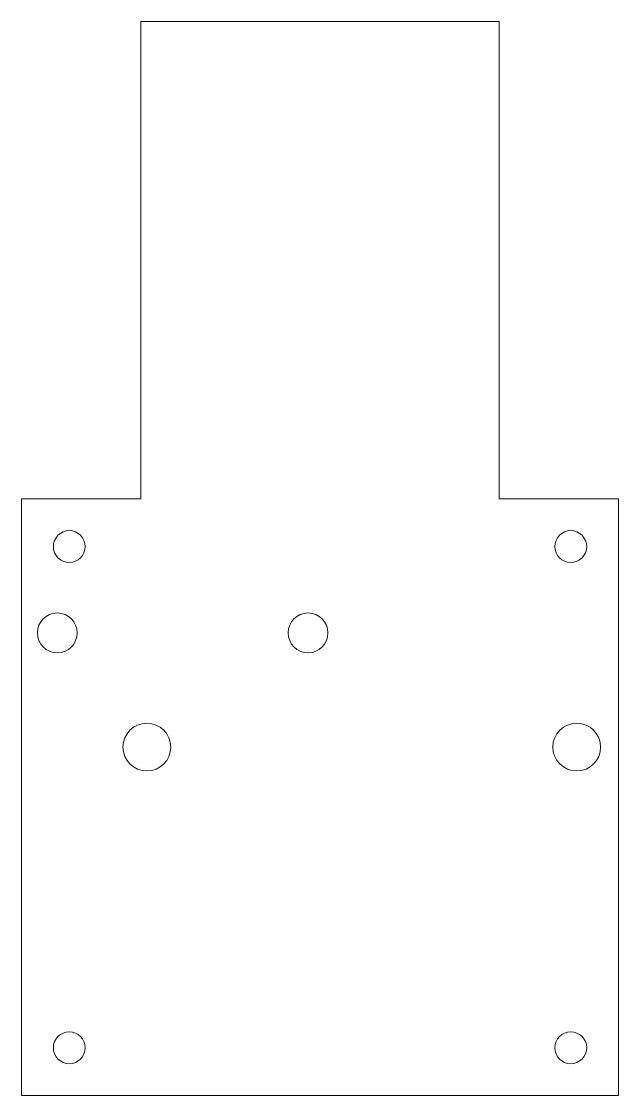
# Model space of a CAD drawing. Header units: millimetres. Extents: x -38 to 38, y -38 to 98.
import ezdxf

# ---------------------------------------------------------------- set-up
doc = ezdxf.new("R2010")
doc.units = ezdxf.units.MM

msp = doc.modelspace()

# ---------------------------------------------------------------- linework, layer by layer
at = {"color": 7, "linetype": 'Continuous', "lineweight": 15}
for p, q in [((-22.5, 97.5), (-22.5, 37.5)), ((22.5, 97.5), (-22.5, 97.5)), ((22.5, 37.5), (22.5, 97.5)), ((-37.5, 37.5), (-37.5, -37.5)), ((-22.5, 37.5), (-37.5, 37.5)), ((37.5, 37.5), (22.5, 37.5)), ((37.5, -37.5), (37.5, 37.5)), ((-37.5, -37.5), (37.5, -37.5))]:
    msp.add_line(p, q, dxfattribs=at)
for centre, radius in [((-31.5, 31.5), 2), ((31.5, 31.5), 2), ((-33, 20.65), 2.5), ((-1.5, 20.65), 2.5), ((-21.75, 6.3), 3), ((32.25, 6.3), 3), ((-31.5, -31.5), 2), ((31.5, -31.5), 2)]:
    msp.add_circle(centre, radius, dxfattribs=at)

doc.saveas('drawing.dxf')
